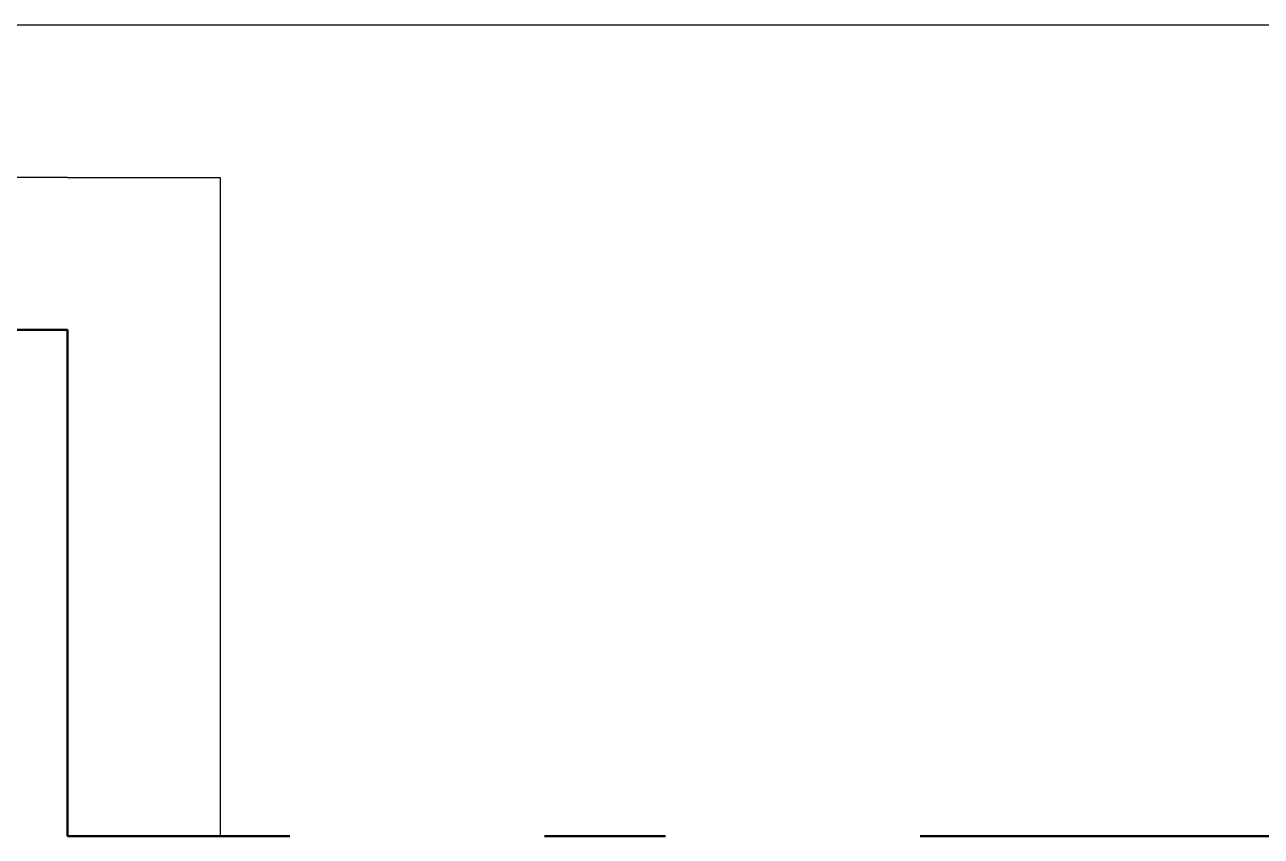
# Model space of a CAD drawing. Header units: millimetres. Extents: x 3051.7 to 3117.6, y 1576.4 to 1673.3.
# Drawn here: x 3080.189 to 3084.24, y 1595.37 to 1598.029 of the extents above; entities that cross this region are included whole.
import ezdxf

# ---------------------------------------------------------------- set-up
doc = ezdxf.new("R2010")
doc.units = ezdxf.units.MM
doc.layers.add('1º piso muebles', color=7, linetype='Continuous')
doc.layers.add('Evacuacion 1er piso', color=90, linetype='Continuous')
doc.layers.add('1º piso paredes', color=50, linetype='Continuous', lineweight=50)

msp = doc.modelspace()

# ---------------------------------------------------------------- linework, layer by layer
at = {"layer": '1º piso muebles'}
for points in [[(3080.3295, 1597.5289), (3078.1775, 1597.5289), (3078.1775, 1597.0289), (3080.3295, 1597.0289)], [(3080.3295, 1597.5289), (3080.8295, 1597.5289), (3080.8295, 1595.3703), (3080.3295, 1595.3703), (3080.3295, 1597.0289)]]:
    msp.add_lwpolyline(points, dxfattribs=at)
at = {"layer": '1º piso paredes'}
for p, q in [((3077.8386, 1597.0289), (3080.3295, 1597.0289)), ((3080.3295, 1597.0289), (3080.3295, 1595.3703)), ((3080.3295, 1595.3703), (3081.0582, 1595.3703)), ((3081.8924, 1595.3703), (3082.2882, 1595.3703)), ((3083.1225, 1595.3703), (3084.3402, 1595.3703))]:
    msp.add_line(p, q, dxfattribs=at)
at = {"layer": 'Evacuacion 1er piso'}
msp.add_lwpolyline([(3076.8448, 1598.0289), (3105.4495, 1598.0289), (3105.4495, 1582.1623)], dxfattribs=at)

doc.saveas('drawing.dxf')
